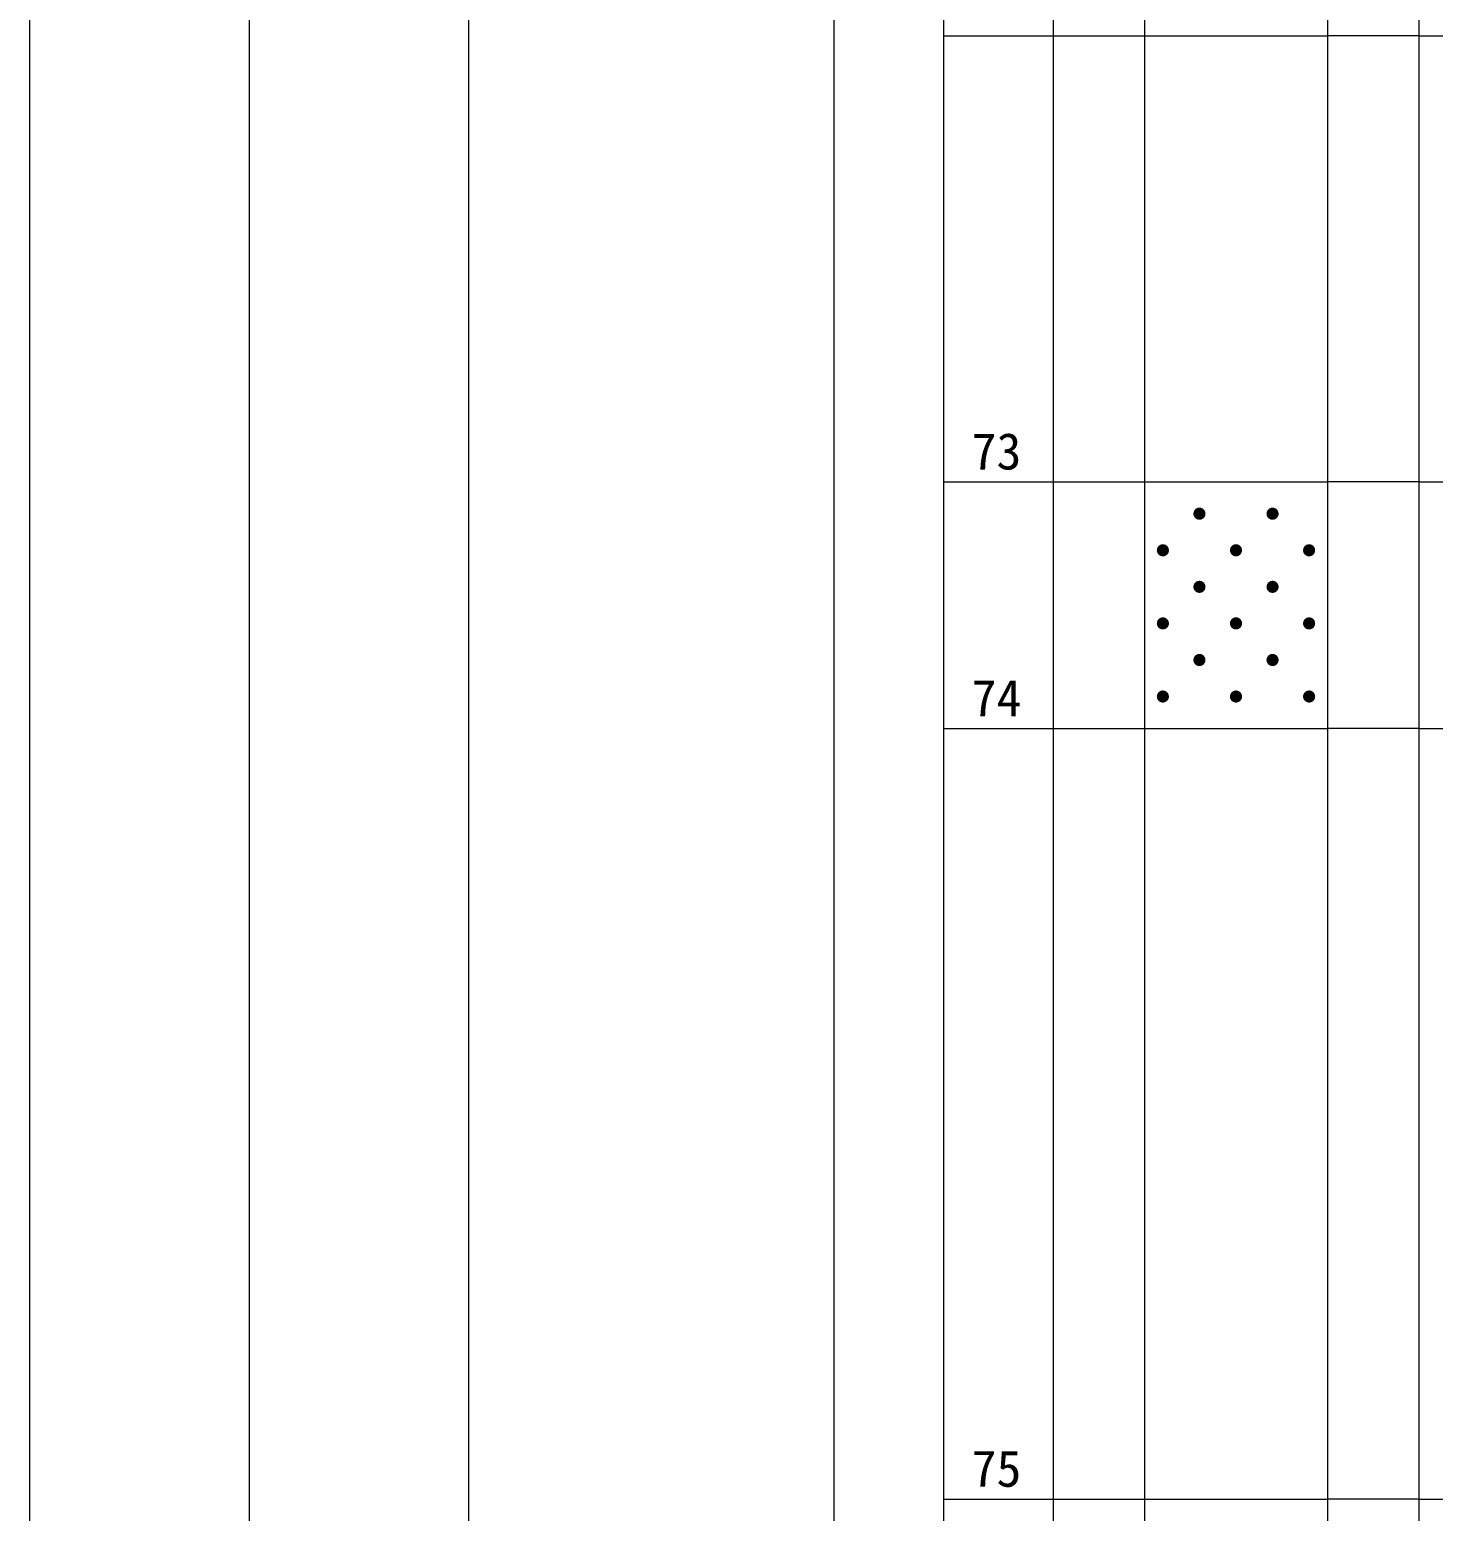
# Model space of a CAD drawing. Header units: inches. Extents: x -27 to 109, y -724 to 26.
# Drawn here: x 5.88 to 21.24, y -424.7 to -408.49 of the extents above; entities that cross this region are included whole.
import ezdxf

# ---------------------------------------------------------------- set-up
doc = ezdxf.new("R2010")
doc.units = ezdxf.units.IN
doc.header["$MEASUREMENT"] = 0
doc.layers.get('0').update_dxf_attribs({"lineweight": 0})
doc.styles.add('宋体', font='')
doc.styles.get('宋体').set_extended_font_data('宋体')

# ---------------------------------------------------------------- blocks, each defined once
blk = doc.blocks.new('lr_block_65')
at = {"true_color": 0x000000}
for points in [[(18.746, -413.801), (18.748, -413.784), (18.746, -413.767), (18.739, -413.75), (18.729, -413.737), (18.715, -413.726), (18.699, -413.719), (18.682, -413.717), (18.664, -413.719), (18.648, -413.726), (18.634, -413.737), (18.624, -413.75), (18.617, -413.767), (18.615, -413.784), (18.617, -413.801), (18.624, -413.817), (18.634, -413.831), (18.648, -413.841), (18.664, -413.848), (18.682, -413.85), (18.699, -413.848), (18.715, -413.841), (18.729, -413.831), (18.739, -413.817)], [(19.546, -413.801), (19.548, -413.784), (19.546, -413.767), (19.539, -413.75), (19.529, -413.737), (19.515, -413.726), (19.499, -413.719), (19.482, -413.717), (19.464, -413.719), (19.448, -413.726), (19.434, -413.737), (19.424, -413.75), (19.417, -413.767), (19.415, -413.784), (19.417, -413.801), (19.424, -413.817), (19.434, -413.831), (19.448, -413.841), (19.464, -413.848), (19.482, -413.85), (19.499, -413.848), (19.515, -413.841), (19.529, -413.831), (19.539, -413.817)], [(18.346, -414.201), (18.348, -414.184), (18.346, -414.167), (18.339, -414.15), (18.329, -414.137), (18.315, -414.126), (18.299, -414.119), (18.282, -414.117), (18.264, -414.119), (18.248, -414.126), (18.234, -414.137), (18.224, -414.15), (18.217, -414.167), (18.215, -414.184), (18.217, -414.201), (18.224, -414.217), (18.234, -414.231), (18.248, -414.241), (18.264, -414.248), (18.282, -414.25), (18.299, -414.248), (18.315, -414.241), (18.329, -414.231), (18.339, -414.217)], [(19.146, -414.201), (19.148, -414.184), (19.146, -414.167), (19.139, -414.15), (19.129, -414.137), (19.115, -414.126), (19.099, -414.119), (19.082, -414.117), (19.064, -414.119), (19.048, -414.126), (19.034, -414.137), (19.024, -414.15), (19.017, -414.167), (19.015, -414.184), (19.017, -414.201), (19.024, -414.217), (19.034, -414.231), (19.048, -414.241), (19.064, -414.248), (19.082, -414.25), (19.099, -414.248), (19.115, -414.241), (19.129, -414.231), (19.139, -414.217)], [(19.946, -414.201), (19.948, -414.184), (19.946, -414.167), (19.939, -414.15), (19.929, -414.137), (19.915, -414.126), (19.899, -414.119), (19.882, -414.117), (19.864, -414.119), (19.848, -414.126), (19.834, -414.137), (19.824, -414.15), (19.817, -414.167), (19.815, -414.184), (19.817, -414.201), (19.824, -414.217), (19.834, -414.231), (19.848, -414.241), (19.864, -414.248), (19.882, -414.25), (19.899, -414.248), (19.915, -414.241), (19.929, -414.231), (19.939, -414.217)], [(18.746, -414.601), (18.748, -414.584), (18.746, -414.567), (18.739, -414.55), (18.729, -414.537), (18.715, -414.526), (18.699, -414.519), (18.682, -414.517), (18.664, -414.519), (18.648, -414.526), (18.634, -414.537), (18.624, -414.55), (18.617, -414.567), (18.615, -414.584), (18.617, -414.601), (18.624, -414.617), (18.634, -414.631), (18.648, -414.641), (18.664, -414.648), (18.682, -414.65), (18.699, -414.648), (18.715, -414.641), (18.729, -414.631), (18.739, -414.617)], [(19.546, -414.601), (19.548, -414.584), (19.546, -414.567), (19.539, -414.55), (19.529, -414.537), (19.515, -414.526), (19.499, -414.519), (19.482, -414.517), (19.464, -414.519), (19.448, -414.526), (19.434, -414.537), (19.424, -414.55), (19.417, -414.567), (19.415, -414.584), (19.417, -414.601), (19.424, -414.617), (19.434, -414.631), (19.448, -414.641), (19.464, -414.648), (19.482, -414.65), (19.499, -414.648), (19.515, -414.641), (19.529, -414.631), (19.539, -414.617)], [(18.346, -415.001), (18.348, -414.984), (18.346, -414.967), (18.339, -414.95), (18.329, -414.937), (18.315, -414.926), (18.299, -414.919), (18.282, -414.917), (18.264, -414.919), (18.248, -414.926), (18.234, -414.937), (18.224, -414.95), (18.217, -414.967), (18.215, -414.984), (18.217, -415.001), (18.224, -415.017), (18.234, -415.031), (18.248, -415.041), (18.264, -415.048), (18.282, -415.05), (18.299, -415.048), (18.315, -415.041), (18.329, -415.031), (18.339, -415.017)], [(19.146, -415.001), (19.148, -414.984), (19.146, -414.967), (19.139, -414.95), (19.129, -414.937), (19.115, -414.926), (19.099, -414.919), (19.082, -414.917), (19.064, -414.919), (19.048, -414.926), (19.034, -414.937), (19.024, -414.95), (19.017, -414.967), (19.015, -414.984), (19.017, -415.001), (19.024, -415.017), (19.034, -415.031), (19.048, -415.041), (19.064, -415.048), (19.082, -415.05), (19.099, -415.048), (19.115, -415.041), (19.129, -415.031), (19.139, -415.017)], [(19.946, -415.001), (19.948, -414.984), (19.946, -414.967), (19.939, -414.95), (19.929, -414.937), (19.915, -414.926), (19.899, -414.919), (19.882, -414.917), (19.864, -414.919), (19.848, -414.926), (19.834, -414.937), (19.824, -414.95), (19.817, -414.967), (19.815, -414.984), (19.817, -415.001), (19.824, -415.017), (19.834, -415.031), (19.848, -415.041), (19.864, -415.048), (19.882, -415.05), (19.899, -415.048), (19.915, -415.041), (19.929, -415.031), (19.939, -415.017)], [(18.746, -415.401), (18.748, -415.384), (18.746, -415.367), (18.739, -415.35), (18.729, -415.337), (18.715, -415.326), (18.699, -415.319), (18.682, -415.317), (18.664, -415.319), (18.648, -415.326), (18.634, -415.337), (18.624, -415.35), (18.617, -415.367), (18.615, -415.384), (18.617, -415.401), (18.624, -415.417), (18.634, -415.431), (18.648, -415.441), (18.664, -415.448), (18.682, -415.45), (18.699, -415.448), (18.715, -415.441), (18.729, -415.431), (18.739, -415.417)], [(19.546, -415.401), (19.548, -415.384), (19.546, -415.367), (19.539, -415.35), (19.529, -415.337), (19.515, -415.326), (19.499, -415.319), (19.482, -415.317), (19.464, -415.319), (19.448, -415.326), (19.434, -415.337), (19.424, -415.35), (19.417, -415.367), (19.415, -415.384), (19.417, -415.401), (19.424, -415.417), (19.434, -415.431), (19.448, -415.441), (19.464, -415.448), (19.482, -415.45), (19.499, -415.448), (19.515, -415.441), (19.529, -415.431), (19.539, -415.417)], [(18.346, -415.801), (18.348, -415.784), (18.346, -415.767), (18.339, -415.75), (18.329, -415.737), (18.315, -415.726), (18.299, -415.719), (18.282, -415.717), (18.264, -415.719), (18.248, -415.726), (18.234, -415.737), (18.224, -415.75), (18.217, -415.767), (18.215, -415.784), (18.217, -415.801), (18.224, -415.817), (18.234, -415.831), (18.248, -415.841), (18.264, -415.848), (18.282, -415.85), (18.299, -415.848), (18.315, -415.841), (18.329, -415.831), (18.339, -415.817)], [(19.146, -415.801), (19.148, -415.784), (19.146, -415.767), (19.139, -415.75), (19.129, -415.737), (19.115, -415.726), (19.099, -415.719), (19.082, -415.717), (19.064, -415.719), (19.048, -415.726), (19.034, -415.737), (19.024, -415.75), (19.017, -415.767), (19.015, -415.784), (19.017, -415.801), (19.024, -415.817), (19.034, -415.831), (19.048, -415.841), (19.064, -415.848), (19.082, -415.85), (19.099, -415.848), (19.115, -415.841), (19.129, -415.831), (19.139, -415.817)], [(19.946, -415.801), (19.948, -415.784), (19.946, -415.767), (19.939, -415.75), (19.929, -415.737), (19.915, -415.726), (19.899, -415.719), (19.882, -415.717), (19.864, -415.719), (19.848, -415.726), (19.834, -415.737), (19.824, -415.75), (19.817, -415.767), (19.815, -415.784), (19.817, -415.801), (19.824, -415.817), (19.834, -415.831), (19.848, -415.841), (19.864, -415.848), (19.882, -415.85), (19.899, -415.848), (19.915, -415.841), (19.929, -415.831), (19.939, -415.817)]]:
    blk.add_hatch(color=18, dxfattribs=at).paths.add_polyline_path(points, flags=17)

msp = doc.modelspace()

# ---------------------------------------------------------------- hatches: boundary and pattern name
at = {"true_color": 0x000000}
h = msp.add_hatch(dxfattribs=at)
h.set_pattern_fill('', color=18, style=0, pattern_type=0)
h.set_pattern_definition([])
h.paths.add_polyline_path([(18.082, -413.434), (20.082, -413.434), (20.082, -408.554), (18.082, -408.554)], flags=17)
h = msp.add_hatch(dxfattribs=at)
h.set_pattern_fill('', color=18, style=0, pattern_type=0)
h.set_pattern_definition([])
h.paths.add_polyline_path([(18.082, -424.564), (20.082, -424.564), (20.082, -416.134), (18.082, -416.134)], flags=17)

# ---------------------------------------------------------------- linework, layer by layer
at = {"linetype": 'Continuous', "lineweight": 15}
for p, q in [((5.882, 0.896), (5.882, -693.554)), ((8.282, 0.896), (8.282, -693.554)), ((10.682, 0.896), (10.682, -693.554)), ((14.682, 0.896), (14.682, -693.554)), ((15.882, 0.896), (15.882, -693.554)), ((17.082, 0.896), (17.082, -693.554)), ((21.082, 0.896), (21.082, -693.554)), ((18.082, -399.654), (18.082, -408.554)), ((20.082, -399.654), (20.082, -408.554)), ((15.882, -408.554), (17.082, -408.554)), ((17.082, -408.554), (18.082, -408.554)), ((18.082, -408.554), (20.082, -408.554)), ((18.082, -408.554), (18.082, -413.434)), ((21.082, -408.554), (20.082, -408.554)), ((20.082, -408.554), (20.082, -413.434)), ((21.082, -408.554), (23.482, -408.554)), ((15.882, -413.434), (17.082, -413.434)), ((17.082, -413.434), (18.082, -413.434)), ((18.082, -413.434), (20.082, -413.434)), ((18.082, -413.434), (18.082, -416.134)), ((21.082, -413.434), (20.082, -413.434)), ((20.082, -413.434), (20.082, -416.134)), ((21.082, -413.434), (23.482, -413.434)), ((15.882, -416.134), (17.082, -416.134)), ((17.082, -416.134), (18.082, -416.134)), ((18.082, -416.134), (20.082, -416.134)), ((18.082, -416.134), (18.082, -424.564)), ((21.082, -416.134), (20.082, -416.134)), ((20.082, -416.134), (20.082, -424.564)), ((21.082, -416.134), (23.482, -416.134)), ((15.882, -424.564), (17.082, -424.564)), ((17.082, -424.564), (18.082, -424.564)), ((18.082, -424.564), (20.082, -424.564)), ((18.082, -424.564), (18.082, -427.584)), ((21.082, -424.564), (20.082, -424.564)), ((20.082, -424.564), (20.082, -427.584)), ((21.082, -424.564), (23.482, -424.564))]:
    msp.add_line(p, q, dxfattribs=at)

# ---------------------------------------------------------------- block references
at = {"color": 7}
msp.add_blockref('lr_block_65', (0, 0), dxfattribs=at)

# ---------------------------------------------------------------- texts
at = {"style": '宋体'}
for s, p in [('73', (16.189, -413.3)), ('74', (16.189, -416)), ('75', (16.189, -424.43))]:
    msp.add_text(s, height=0.4, dxfattribs=at).set_placement(p)

doc.saveas('drawing.dxf')
